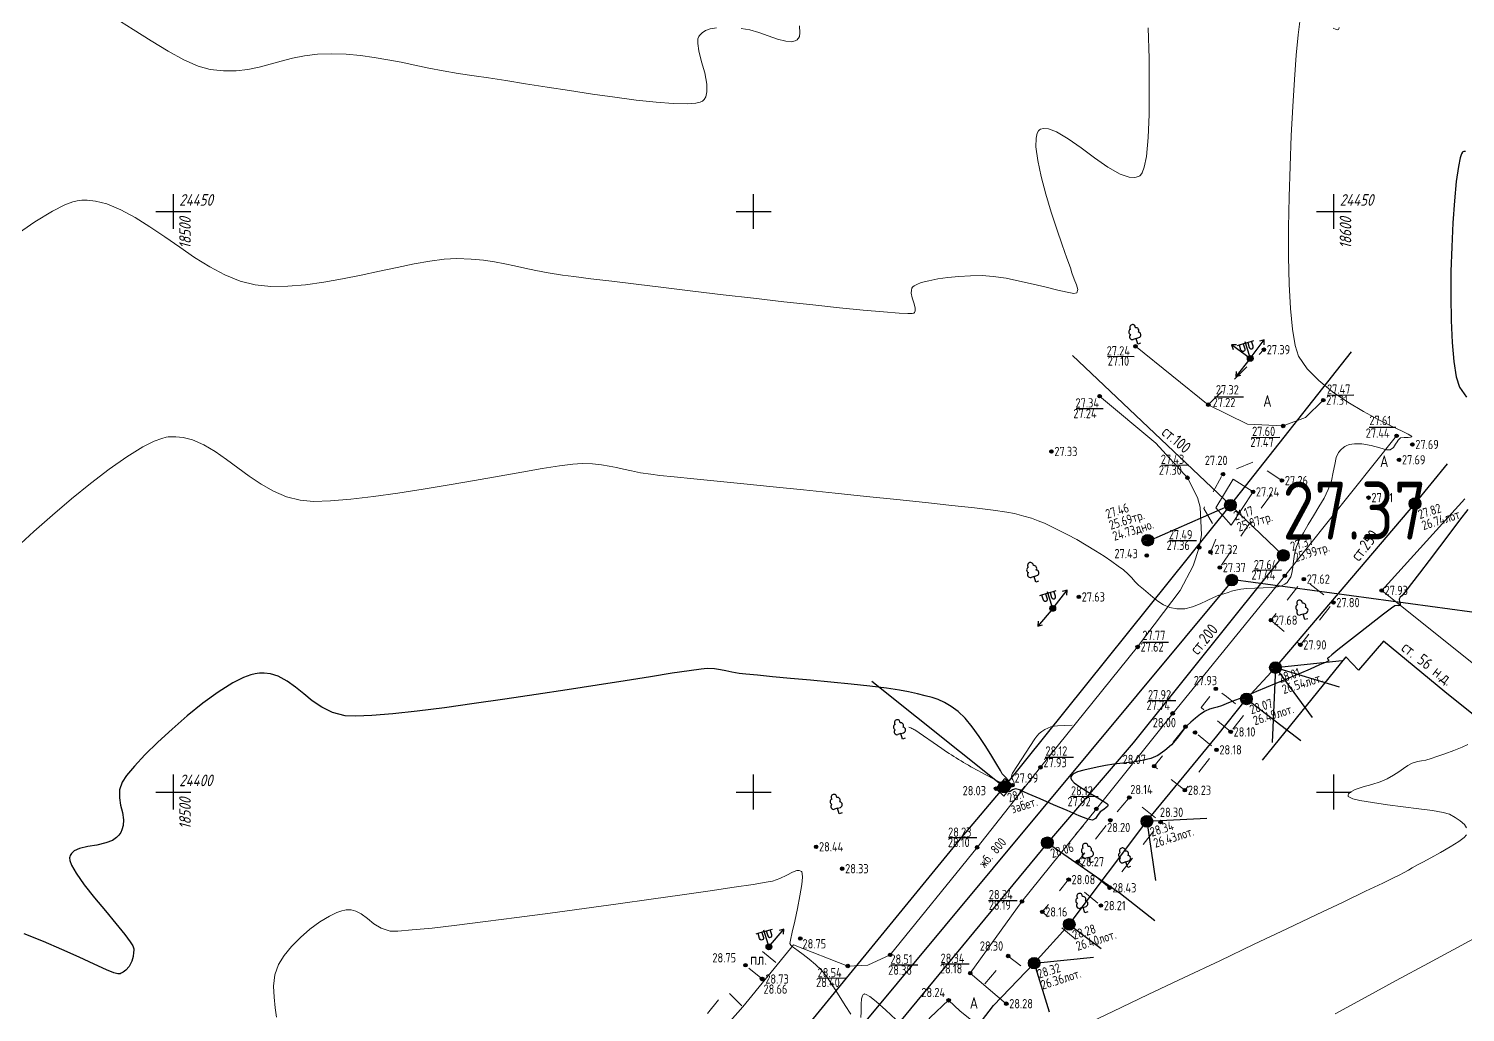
# Model space of a CAD drawing. Header units: metres. Extents: x -149473 to 83396, y -14167 to 104709.
# Drawn here: x -4512.3 to -4450.4, y 42509.2 to 42551.6 of the extents above; entities that cross this region are included whole.
import ezdxf
from ezdxf.enums import TextEntityAlignment as Align

# ---------------------------------------------------------------- set-up
doc = ezdxf.new("R2010")
doc.units = ezdxf.units.M
doc.linetypes.add('g5_01_5x1_5', pattern=[1.5, 0.75, -0.75])
for name, color, linetype, transparency in [('02_Сетка', 7, 'Continuous', 0.6), ('03_Здания и строения', 7, 'Continuous', 0.6), ('06_Инженерно-технические сооружения', 7, 'Continuous', 0.6), ('07_Объекты электропередачи', 7, 'Continuous', 0.6), ('10_Границы покрытий и угодий', 7, 'Continuous', 0.6), ('13_Растительность', 7, 'Continuous', 0.6), ('19_Горизонтали', 7, 'Continuous', 0.6), ('30_Канализация', 7, 'Continuous', 0.6), ('31_Водопровод', 7, 'Continuous', 0.6), ('33_Газопровод', 7, 'Continuous', 0.6), ('44_Крышки колодцев', 7, 'Continuous', 0.6), ('45_Номера колодцев', 7, 'Continuous', 0.6), ('61_Отметки высоты поверхности', 7, 'Continuous', 0.6)]:
    doc.layers.add(name, color=color, linetype=linetype, transparency=transparency)
doc.layers.add('Viewport2ForCustomObjects_0', color=7, linetype='Continuous')
doc.layers.add('Сетка', color=7, linetype='Continuous')
doc.layers.add('Сети_Горизонтали.Вспомогательные', color=1, linetype='Continuous', lineweight=9)
doc.layers.add('Сети_Горизонтали.Основные', color=1, linetype='Continuous', lineweight=30)
doc.styles.add('LIKE11', font='GOST_0.TTF')
doc.styles.add('LIKE17', font='GOST_0.TTF')
doc.styles.add('LIKE32', font='GOST_0.TTF')
doc.styles.add('Line_GUGK', font='GOST_0.TTF')
doc.styles.get("Standard").update_dxf_attribs({"font": 'GOST_0.TTF'})
doc.linetypes.add('g5_122_g', pattern='A,1,-1,1.5,-0.4,["Г",Line_GUGK,S=1,R=0,X=0,Y=-0.5],-1.5,1.5,-1,4,-1,4,-1,3', length=20.9)
doc.linetypes.add('g5_122_k', pattern='A,1,-1,1.5,-0.4,["К",Line_GUGK,S=1,R=0,X=0,Y=-0.5],-1.5,1.5,-1,4,-1,4,-1,3', length=20.9)
doc.linetypes.add('g5_122_kl', pattern='A,1,-1,1.5,-0.4,["Кл",Line_GUGK,S=1,R=0,X=0,Y=-0.5],-2.4,1.5,-1,4,-1,4,-1,3', length=21.8)
doc.linetypes.add('g5_122_v', pattern='A,1,-1,1.5,-0.4,["В",Line_GUGK,S=1,R=0,X=0,Y=-0.5],-1.5,1.5,-1,4,-1,4,-1,3', length=20.9)

# ---------------------------------------------------------------- blocks, each defined once
blk = doc.blocks.new('g5_115_1')
at = {"color": 0}
for points in [[(0, 0), (2, 0)], [(1.65, -0.25), (2, 0), (1.65, 0.25)]]:
    blk.add_lwpolyline(points, dxfattribs=at)
blk = doc.blocks.new('g5_388_1')
at = {"color": 0}
blk.add_lwpolyline([(0, 0.5), (0.26, 0.5, 0.798042), (0.36, 0.97, 0.636328), (0.23, 1.41, 0.533064), (0, 1.75, 0.533064), (-0.23, 1.41, 0.636328), (-0.36, 0.97, 0.798042), (-0.26, 0.5)], format="xyb", dxfattribs=at)
for points in [[(0, 0.5), (-0.26, 0.5)], [(0.25, 0), (0, 0), (0, 0.5)]]:
    blk.add_lwpolyline(points, dxfattribs=at)
blk = doc.blocks.new('g5_117kb')
h = blk.add_hatch(color=255)
h.paths.add_polyline_path([(0.04, 0.04), (0.46, 0.04, 0.367426), (0.04, 0.46)])
h.paths.add_polyline_path([(-0.04, 0.46, 0.367426), (-0.46, 0.04), (-0.04, 0.04)])
h.paths.add_polyline_path([(-0.04, -0.04), (-0.46, -0.04, 0.367426), (-0.04, -0.46)])
h.paths.add_polyline_path([(0.04, -0.46, 0.367426), (0.46, -0.04), (0.04, -0.04)])
at = {"color": 0}
for points in [[(-0.5, 0), (0.5, 0)], [(0, 0.5), (0, -0.5)]]:
    blk.add_lwpolyline(points, dxfattribs=at)
blk.add_circle((0, 0), 0.5, dxfattribs=at)
blk = doc.blocks.new('g5_117v')
h = blk.add_hatch(color=255)
h.paths.add_polyline_path([(-0.46, 0.04), (0.46, 0.04, 0.921954)])
h.paths.add_polyline_path([(0.46, -0.04), (-0.46, -0.04, 0.921954)])
at = {"color": 0}
blk.add_line((-0.5, 0), (0.5, 0), dxfattribs=at)
blk.add_circle((0, 0), 0.5, dxfattribs=at)
blk = doc.blocks.new('g5_110_1e')
h = blk.add_hatch(color=255)
edge = h.paths.add_edge_path()
edge.add_arc((0, 0), 0.212, 0, 360)
at = {"color": 0}
for p, q in [((0, 1.38), (-0.75, 1.38)), ((0, 0.25), (0, 1.5)), ((0, 1.38), (0.75, 1.38))]:
    blk.add_line(p, q, dxfattribs=at)
for points in [[(-0.2, 1.38), (-0.2, 0.93, -1.040016), (-0.55, 0.93), (-0.55, 1.38)], [(0.2, 1.38), (0.2, 0.93, 1.040016), (0.55, 0.93), (0.55, 1.38)]]:
    blk.add_lwpolyline(points, format="xyb", dxfattribs=at)
blk.add_circle((0, 0), 0.25, dxfattribs=at)
blk = doc.blocks.new('g5_012')
at = {"color": 92}
for points in [[(0, -1.5), (0, 1.5)], [(-1.5, 0), (1.5, 0)]]:
    blk.add_lwpolyline(points, dxfattribs=at)
blk = doc.blocks.new('g5_330')
blk.add_hatch(color=0).paths.add_polyline_path([(0.15, 0, 1), (-0.15, 0, 1)])
at = {"color": 0}
blk.add_circle((0, 0), 0.15, dxfattribs=at)
blk = doc.blocks.new('g5_117kl')
h = blk.add_hatch(color=255)
h.paths.add_polyline_path([(0.42, 0.2, 0.633652), (-0.42, 0.2)])
h.paths.add_polyline_path([(-0.45, 0.12, 0.067116), (-0.46, 0, 0.067116), (-0.45, -0.12), (0.45, -0.12, 0.067116), (0.46, 0, 0.067116), (0.45, 0.12)])
h.paths.add_polyline_path([(-0.42, -0.2, 0.633652), (0.42, -0.2)])
at = {"color": 0}
for p, q in [((-0.47, 0.16), (0.47, 0.16)), ((-0.47, -0.16), (0.47, -0.16))]:
    blk.add_line(p, q, dxfattribs=at)
blk.add_circle((0, 0), 0.5, dxfattribs=at)
blk = doc.blocks.new('CustomObjectsInViewport2_0')
at = {"layer": 'Сети_Горизонтали.Вспомогательные', "color": 42, "flags": 128}
for points, elevation in [([(3145.98, 1472.25), (3146.01, 1471.67), (3145.97, 1471.35), (3145.9, 1471.19), (3145.85, 1471.13), (3145.78, 1471.07), (3145.61, 1470.96), (3145.3, 1470.89), (3144.8, 1470.93), (3144.08, 1471.12), (3143.29, 1471.4), (3142.48, 1471.7), (3141.69, 1471.93), (3140.96, 1472.03)], 26.5), ([(3138.84, 1472.09), (3138.28, 1472), (3137.87, 1471.85), (3137.6, 1471.67), (3137.44, 1471.51), (3137.36, 1471.42), (3137.31, 1471.34), (3137.23, 1471.13), (3137.21, 1470.74), (3137.3, 1470.1), (3137.54, 1469.17), (3137.81, 1468.2), (3137.99, 1467.25), (3138.01, 1466.58), (3137.91, 1466.16), (3137.77, 1465.92), (3137.68, 1465.82), (3137.61, 1465.77), (3137.43, 1465.69), (3137.04, 1465.6), (3136.31, 1465.55), (3135.1, 1465.58), (3133.62, 1465.69), (3131.92, 1465.87), (3130.08, 1466.11), (3128.14, 1466.38), (3126.17, 1466.68), (3124.23, 1466.98), (3122.37, 1467.27), (3120.67, 1467.54), (3119.17, 1467.77), (3117.94, 1467.95), (3116.58, 1468.15), (3115.29, 1468.38), (3114.05, 1468.62), (3112.84, 1468.87), (3111.67, 1469.12), (3110.5, 1469.34), (3109.33, 1469.54), (3108.14, 1469.7), (3106.93, 1469.81), (3105.67, 1469.86), (3104.44, 1469.82), (3103.32, 1469.68), (3102.29, 1469.47), (3101.31, 1469.22), (3100.36, 1468.95), (3099.41, 1468.71), (3098.45, 1468.51), (3097.44, 1468.39), (3096.36, 1468.38), (3095.19, 1468.5), (3094.15, 1468.79), (3092.93, 1469.33), (3091.58, 1470.07), (3090.11, 1470.96), (3088.55, 1471.95), (3086.93, 1472.99)], 26.5), ([(3176.03, 1472.08), (3176.1, 1469.44), (3176.12, 1466.93), (3176.1, 1464.63), (3176.02, 1462.63), (3175.87, 1461.02), (3175.69, 1460.08), (3175.52, 1459.6), (3175.38, 1459.4), (3175.31, 1459.34), (3175.18, 1459.27), (3174.88, 1459.19), (3174.38, 1459.22), (3173.62, 1459.49), (3172.54, 1460.09), (3171.4, 1460.88), (3170.24, 1461.74), (3169.13, 1462.53), (3168.12, 1463.13), (3167.43, 1463.4), (3167, 1463.43), (3166.76, 1463.36), (3166.66, 1463.29), (3166.58, 1463.22), (3166.47, 1463.02), (3166.37, 1462.6), (3166.36, 1461.85), (3166.51, 1460.66), (3166.81, 1459.27), (3167.22, 1457.76), (3167.68, 1456.22), (3168.17, 1454.74), (3168.63, 1453.39), (3169.03, 1452.26), (3169.32, 1451.43), (3169.46, 1451), (3169.65, 1450.44), (3169.85, 1449.95), (3169.97, 1449.55), (3169.89, 1449.25), (3169.61, 1449.22), (3169.04, 1449.31), (3168.23, 1449.49), (3167.23, 1449.74), (3166.12, 1450.01), (3164.95, 1450.28), (3163.78, 1450.52), (3162.68, 1450.68), (3161.71, 1450.75), (3160.71, 1450.73), (3159.72, 1450.68), (3158.77, 1450.59), (3157.89, 1450.46), (3157.12, 1450.31), (3156.48, 1450.14), (3156.08, 1449.98), (3155.86, 1449.86), (3155.76, 1449.78), (3155.72, 1449.74), (3155.67, 1449.66), (3155.62, 1449.5), (3155.61, 1449.23), (3155.7, 1448.84), (3155.87, 1448.33), (3155.96, 1447.95), (3155.95, 1447.71), (3155.89, 1447.58), (3155.84, 1447.52), (3155.81, 1447.51), (3155.69, 1447.49), (3155.33, 1447.48), (3154.57, 1447.52), (3153.22, 1447.62), (3151.48, 1447.78), (3149.42, 1447.98), (3147.12, 1448.23), (3144.63, 1448.5), (3142.03, 1448.79), (3139.39, 1449.1), (3136.78, 1449.41), (3134.27, 1449.71), (3131.92, 1450), (3129.8, 1450.26), (3127.99, 1450.48), (3126.55, 1450.66), (3125.56, 1450.79), (3124.32, 1450.98), (3123.25, 1451.18), (3122.3, 1451.38), (3121.43, 1451.58), (3120.58, 1451.77), (3119.7, 1451.94), (3118.76, 1452.07), (3117.69, 1452.17), (3116.45, 1452.21), (3115.37, 1452.16), (3114.13, 1452), (3112.78, 1451.76), (3111.32, 1451.46), (3109.78, 1451.13), (3108.2, 1450.79), (3106.59, 1450.46), (3104.99, 1450.17), (3103.41, 1449.96), (3101.88, 1449.83), (3100.42, 1449.81), (3099.07, 1449.94), (3097.77, 1450.27), (3096.47, 1450.81), (3095.17, 1451.5), (3093.86, 1452.32), (3092.57, 1453.19), (3091.28, 1454.09), (3090, 1454.96), (3088.74, 1455.75), (3087.5, 1456.42), (3086.28, 1456.92), (3085.32, 1457.16), (3084.61, 1457.24), (3084.15, 1457.24), (3083.92, 1457.22), (3083.74, 1457.19), (3083.35, 1457.09), (3082.67, 1456.83), (3081.62, 1456.3), (3080.1, 1455.37), (3078.4, 1454.19)], 27), ([(3192.48, 1472.12), (3192.46, 1472), (3192.43, 1471.96), (3192.37, 1471.93), (3192.23, 1471.94), (3191.98, 1472.07)], 27.5), ([(3189.12, 1472.86), (3188.95, 1471.49), (3188.79, 1469.73), (3188.63, 1467.65), (3188.48, 1465.32), (3188.35, 1462.81), (3188.25, 1460.18), (3188.17, 1457.52), (3188.13, 1454.89), (3188.13, 1452.36), (3188.18, 1450.01), (3188.29, 1447.91), (3188.45, 1446.13), (3188.69, 1444.73), (3188.99, 1443.8), (3189.72, 1442.72), (3190.72, 1441.7), (3191.92, 1440.74), (3193.23, 1439.85), (3194.57, 1439.05), (3195.86, 1438.36), (3197, 1437.78), (3197.92, 1437.34), (3198.43, 1437.09), (3198.66, 1436.96), (3198.73, 1436.92), (3198.74, 1436.9), (3198.72, 1436.87), (3198.63, 1436.83), (3198.42, 1436.8), (3198.08, 1436.8), (3197.77, 1436.76), (3197.66, 1436.67), (3197.58, 1436.57), (3197.49, 1436.44), (3197.35, 1436.22), (3197.17, 1435.94), (3196.89, 1435.73), (3196.56, 1435.75), (3195.98, 1435.91), (3195.25, 1436.1), (3194.44, 1436.25), (3193.8, 1436.26), (3193.36, 1436.19), (3193.1, 1436.09), (3192.98, 1436.02), (3192.86, 1435.94), (3192.67, 1435.78), (3192.44, 1435.5), (3192.24, 1435.08), (3192.1, 1434.48), (3191.98, 1433.81), (3191.83, 1433.08), (3191.54, 1432.31), (3191.18, 1431.59), (3190.74, 1430.83), (3190.28, 1430.06), (3189.82, 1429.3), (3189.4, 1428.59), (3189.05, 1427.95), (3188.82, 1427.42), (3188.63, 1426.76), (3188.54, 1426.14), (3188.48, 1425.59), (3188.42, 1425.13), (3188.32, 1424.8), (3188.16, 1424.53), (3188, 1424.32), (3187.8, 1424.16), (3187.53, 1424.02), (3187.18, 1423.94), (3186.62, 1423.89), (3185.93, 1423.86), (3185.21, 1423.83), (3184.54, 1423.8), (3184.01, 1423.74), (3183.57, 1423.65), (3183.22, 1423.56), (3182.91, 1423.46), (3182.56, 1423.35), (3182.13, 1423.21), (3181.66, 1423.02), (3181.12, 1422.76), (3180.51, 1422.47), (3179.86, 1422.21), (3179.18, 1422.05), (3178.51, 1422.03), (3177.88, 1422.16), (3177.34, 1422.39), (3176.87, 1422.69), (3176.44, 1423.04), (3176.03, 1423.39), (3175.62, 1423.73), (3175.19, 1424.09), (3174.88, 1424.41), (3174.61, 1424.72), (3174.31, 1425.04), (3173.89, 1425.41), (3173.45, 1425.73), (3172.89, 1426.13), (3172.23, 1426.57), (3171.49, 1427.05), (3170.69, 1427.53), (3169.87, 1428.01), (3169.04, 1428.45), (3168.29, 1428.83), (3167.66, 1429.14), (3167.1, 1429.41), (3166.56, 1429.63), (3165.98, 1429.84), (3165.31, 1430.04), (3164.51, 1430.25), (3163.84, 1430.37), (3162.67, 1430.53), (3161.07, 1430.73), (3159.11, 1430.95), (3156.85, 1431.2), (3154.38, 1431.46), (3151.75, 1431.73), (3149.05, 1432.01), (3146.34, 1432.28), (3143.7, 1432.55), (3141.19, 1432.8), (3138.89, 1433.03), (3136.87, 1433.24), (3135.19, 1433.41), (3133.94, 1433.54), (3133.17, 1433.63), (3132.27, 1433.77), (3131.5, 1433.92), (3130.83, 1434.07), (3130.2, 1434.21), (3129.58, 1434.34), (3128.91, 1434.45), (3128.14, 1434.52), (3127.24, 1434.56), (3126.46, 1434.51), (3125.3, 1434.36), (3123.81, 1434.12), (3122.06, 1433.82), (3120.09, 1433.47), (3117.99, 1433.1), (3115.79, 1432.72), (3113.56, 1432.35), (3111.37, 1432), (3109.27, 1431.71), (3107.32, 1431.48), (3105.57, 1431.34), (3104.1, 1431.3), (3102.96, 1431.39), (3101.77, 1431.69), (3100.65, 1432.17), (3099.59, 1432.77), (3098.56, 1433.46), (3097.57, 1434.19), (3096.6, 1434.92), (3095.63, 1435.59), (3094.66, 1436.17), (3093.67, 1436.6), (3092.86, 1436.81), (3092.23, 1436.87), (3091.8, 1436.87), (3091.59, 1436.85), (3091.41, 1436.82), (3091.03, 1436.72), (3090.38, 1436.48), (3089.4, 1435.99), (3088.01, 1435.14), (3086.49, 1434.08), (3084.89, 1432.85), (3083.24, 1431.52), (3081.6, 1430.12), (3080, 1428.71), (3078.51, 1427.33)], 27.5), ([(3100.9, 1386.88), (3100.8, 1387.68), (3100.7, 1388.58), (3100.67, 1389.55), (3100.78, 1390.51), (3101.09, 1391.42), (3101.57, 1392.19), (3102.21, 1392.97), (3102.97, 1393.74), (3103.8, 1394.45), (3104.65, 1395.07), (3105.49, 1395.58), (3106.12, 1395.88), (3106.54, 1396.03), (3106.8, 1396.09), (3106.92, 1396.11), (3107.08, 1396.12), (3107.36, 1396.11), (3107.75, 1396.01), (3108.21, 1395.78), (3108.75, 1395.37), (3109.3, 1394.92), (3109.94, 1394.53), (3110.72, 1394.28), (3111.37, 1394.28), (3112.6, 1394.38), (3114.32, 1394.55), (3116.46, 1394.8), (3118.92, 1395.1), (3121.62, 1395.45), (3124.49, 1395.83), (3127.43, 1396.23), (3130.36, 1396.63), (3133.2, 1397.03), (3135.87, 1397.41), (3138.28, 1397.76), (3140.35, 1398.06), (3141.99, 1398.31), (3143.12, 1398.49), (3143.65, 1398.58), (3144.3, 1398.81), (3144.89, 1399.1), (3145.39, 1399.37), (3145.74, 1399.5), (3145.96, 1399.51), (3146.09, 1399.46), (3146.14, 1399.42), (3146.18, 1399.38), (3146.22, 1399.25), (3146.23, 1398.93), (3146.18, 1398.31), (3146.02, 1397.32), (3145.81, 1396.22), (3145.57, 1395.14), (3145.35, 1394.19), (3145.2, 1393.5), (3145.15, 1393.21), (3145.24, 1393.06), (3145.38, 1392.94), (3145.54, 1392.82), (3145.86, 1392.59), (3146.31, 1392.27), (3146.82, 1391.88), (3147.36, 1391.42), (3147.87, 1390.93), (3148.33, 1390.35), (3148.85, 1389.58), (3149.39, 1388.72), (3149.93, 1387.87), (3150.41, 1387.14)], 28.5), ([(3151.27, 1386.85), (3151.3, 1387.32), (3151.29, 1387.98), (3151.32, 1388.46), (3151.4, 1388.72), (3151.48, 1388.83), (3151.54, 1388.86), (3151.59, 1388.87), (3151.74, 1388.83), (3152.05, 1388.64), (3152.6, 1388.21), (3153.42, 1387.48), (3154.27, 1386.67)], 28.5), ([(3170.02, 1385.96), (3172.97, 1387.36), (3176.03, 1388.81), (3179.13, 1390.28), (3182.2, 1391.73), (3185.17, 1393.15), (3187.98, 1394.48), (3190.56, 1395.71), (3192.84, 1396.79), (3194.76, 1397.71), (3196.24, 1398.42), (3197.23, 1398.89), (3197.65, 1399.09), (3198.1, 1399.33), (3198.45, 1399.52), (3198.79, 1399.72), (3199.23, 1399.98), (3199.69, 1400.23), (3200.38, 1400.6), (3201.21, 1401.05), (3202.05, 1401.54), (3202.8, 1402.01), (3203.25, 1402.35), (3203.47, 1402.58)], 28.5), ([(3203.47, 1403.19), (3203.28, 1403.46), (3202.92, 1403.78), (3202.47, 1404.08), (3201.98, 1404.35), (3201.46, 1404.5), (3200.54, 1404.66), (3199.36, 1404.82), (3198.01, 1404.99), (3196.64, 1405.17), (3195.36, 1405.35), (3194.28, 1405.54), (3193.66, 1405.69), (3193.37, 1405.81), (3193.27, 1405.89), (3193.25, 1405.93), (3193.25, 1405.99), (3193.3, 1406.11), (3193.48, 1406.27), (3193.87, 1406.47), (3194.54, 1406.7), (3195.29, 1406.92), (3196.02, 1407.15), (3196.63, 1407.4), (3197.17, 1407.71), (3197.62, 1408.01), (3198.02, 1408.29), (3198.4, 1408.54), (3198.79, 1408.74), (3199.23, 1408.89), (3199.59, 1408.96), (3199.96, 1409.02), (3200.41, 1409.14), (3200.9, 1409.31), (3201.6, 1409.54), (3202.37, 1409.83), (3203.09, 1410.12), (3203.56, 1410.35)], 28.5), ([(3205.82, 1394.57), (3203, 1393.05), (3200.18, 1391.53), (3197.41, 1390.02), (3194.72, 1388.56), (3192.15, 1387.16)], 29)]:
    blk.add_lwpolyline(points, dxfattribs=dict(at, elevation=elevation))
at = {"layer": 'Сети_Горизонтали.Основные', "color": 40, "elevation": 28, "flags": 128}
for points in [[(3203.38, 1461.44), (3203.22, 1461.44), (3203.14, 1461.41), (3203.1, 1461.38), (3203.02, 1461.25), (3202.91, 1460.89), (3202.76, 1460.15), (3202.58, 1458.84), (3202.43, 1457.2), (3202.29, 1455.3), (3202.19, 1453.24), (3202.12, 1451.09), (3202.1, 1448.94), (3202.13, 1446.88), (3202.21, 1444.98), (3202.36, 1443.34), (3202.57, 1442.03), (3202.86, 1441.15), (3203.46, 1440.27)], [(3203.56, 1430.61), (3202.85, 1429.67), (3202.01, 1428.57), (3201.12, 1427.39), (3200.23, 1426.21), (3199.41, 1425.13), (3198.72, 1424.24), (3198.25, 1423.61), (3198.04, 1423.34), (3197.88, 1423.17), (3197.75, 1423.04), (3197.66, 1422.87), (3197.68, 1422.66), (3197.75, 1422.47), (3197.75, 1422.33), (3197.63, 1422.3), (3197.47, 1422.32), (3197.29, 1422.31), (3196.99, 1422.1), (3196.31, 1421.58), (3195.38, 1420.86), (3194.33, 1420.04), (3193.29, 1419.22), (3192.38, 1418.5), (3191.84, 1418.07), (3191.59, 1417.86), (3191.5, 1417.79), (3191.49, 1417.78), (3191.49, 1417.76), (3191.51, 1417.72), (3191.56, 1417.65), (3191.58, 1417.56), (3191.37, 1417.46), (3190.8, 1417.21), (3189.99, 1416.86), (3189.03, 1416.45), (3188.01, 1416.02), (3187.03, 1415.61), (3186.2, 1415.26), (3185.37, 1414.92), (3184.59, 1414.59), (3183.87, 1414.3), (3183.25, 1414.05), (3182.74, 1413.85), (3182.36, 1413.7), (3181.96, 1413.58), (3181.63, 1413.5), (3181.32, 1413.41), (3180.95, 1413.24), (3180.55, 1412.98), (3180.11, 1412.63), (3179.69, 1412.27), (3179.38, 1411.99), (3179.26, 1411.88), (3179.21, 1411.84), (3179.12, 1411.7), (3178.88, 1411.36), (3178.5, 1410.88), (3178.03, 1410.34), (3177.47, 1409.83), (3176.87, 1409.41), (3176.25, 1409.16), (3175.5, 1408.98), (3174.69, 1408.85), (3173.85, 1408.74), (3173.06, 1408.65), (3172.35, 1408.56), (3171.78, 1408.44), (3171.12, 1408.28), (3170.48, 1408.14), (3169.93, 1407.99), (3169.6, 1407.83), (3169.44, 1407.69), (3169.37, 1407.57), (3169.36, 1407.51), (3169.36, 1407.45), (3169.43, 1407.31), (3169.66, 1407.07), (3170.15, 1406.71), (3170.92, 1406.22), (3171.7, 1405.76), (3172.21, 1405.45), (3172.46, 1405.27), (3172.54, 1405.19), (3172.56, 1405.16), (3172.55, 1405.11), (3172.52, 1405.03), (3172.41, 1404.92), (3172.2, 1404.77), (3171.89, 1404.55), (3171.67, 1404.25), (3171.49, 1403.98), (3171.22, 1403.83), (3170.84, 1403.92), (3170.07, 1404.22), (3169.04, 1404.66), (3167.88, 1405.17), (3166.72, 1405.68), (3165.7, 1406.12), (3164.95, 1406.44), (3164.6, 1406.55), (3164.35, 1406.46), (3164.14, 1406.3), (3163.99, 1406.25), (3163.92, 1406.38), (3163.9, 1406.58), (3163.92, 1406.77), (3164.01, 1406.95), (3164.06, 1407.11), (3163.96, 1407.29), (3163.73, 1407.53), (3163.46, 1407.84), (3163.29, 1408.11), (3162.98, 1408.64), (3162.55, 1409.36), (3162.04, 1410.18), (3161.47, 1411.05), (3160.87, 1411.89), (3160.26, 1412.63), (3159.66, 1413.19), (3159.04, 1413.64), (3158.48, 1413.98), (3157.94, 1414.22), (3157.4, 1414.41), (3156.81, 1414.56), (3156.14, 1414.72), (3155.37, 1414.9), (3154.61, 1415.05), (3153.47, 1415.21), (3152.05, 1415.38), (3150.42, 1415.55), (3148.68, 1415.73), (3146.92, 1415.9), (3145.21, 1416.05), (3143.66, 1416.2), (3142.35, 1416.32), (3141.36, 1416.41), (3140.79, 1416.48), (3140.15, 1416.58), (3139.64, 1416.69), (3139.18, 1416.79), (3138.67, 1416.87), (3138.03, 1416.91), (3137.51, 1416.86), (3136.48, 1416.71), (3135, 1416.49), (3133.13, 1416.2), (3130.96, 1415.85), (3128.55, 1415.48), (3125.97, 1415.07), (3123.3, 1414.66), (3120.6, 1414.26), (3117.94, 1413.88), (3115.39, 1413.53), (3113.03, 1413.24), (3110.93, 1413), (3109.14, 1412.85), (3107.76, 1412.79), (3106.84, 1412.84), (3105.75, 1413.12), (3104.82, 1413.57), (3104, 1414.11), (3103.26, 1414.71), (3102.55, 1415.29), (3101.83, 1415.82), (3101.07, 1416.23), (3100.4, 1416.44), (3099.86, 1416.5), (3099.46, 1416.5), (3099.26, 1416.48), (3099.08, 1416.45), (3098.7, 1416.36), (3098.08, 1416.12), (3097.16, 1415.66), (3095.9, 1414.87), (3094.57, 1413.91), (3093.23, 1412.83), (3091.91, 1411.69), (3090.68, 1410.55), (3089.58, 1409.47), (3088.67, 1408.49), (3087.99, 1407.69), (3087.61, 1407.12), (3087.39, 1406.44), (3087.38, 1405.77), (3087.48, 1405.12), (3087.63, 1404.49), (3087.72, 1403.87), (3087.7, 1403.38), (3087.6, 1403.01), (3087.49, 1402.77), (3087.41, 1402.65), (3087.32, 1402.54), (3087.12, 1402.34), (3086.77, 1402.1), (3086.2, 1401.88), (3085.43, 1401.7), (3084.65, 1401.57), (3083.94, 1401.4), (3083.49, 1401.2), (3083.24, 1400.98), (3083.13, 1400.8), (3083.1, 1400.69), (3083.08, 1400.6), (3083.1, 1400.37), (3083.25, 1399.96), (3083.64, 1399.27), (3084.35, 1398.26), (3085.23, 1397.15), (3086.17, 1396.02), (3087.07, 1394.94), (3087.85, 1393.99), (3088.31, 1393.37), (3088.52, 1393.01), (3088.59, 1392.83), (3088.61, 1392.76), (3088.61, 1392.65), (3088.6, 1392.43), (3088.56, 1392.11), (3088.44, 1391.7), (3088.21, 1391.24), (3087.94, 1390.93), (3087.71, 1390.75), (3087.54, 1390.65), (3087.45, 1390.61), (3087.4, 1390.59), (3087.25, 1390.61), (3086.91, 1390.7), (3086.27, 1390.95), (3085.21, 1391.43), (3083.91, 1392.03), (3082.43, 1392.71), (3080.83, 1393.4), (3079.18, 1394.04)]]:
    blk.add_lwpolyline(points, dxfattribs=at)

msp = doc.modelspace()

# ---------------------------------------------------------------- linework, layer by layer
at = {"layer": '03_Здания и строения', "color": 7, "linetype": 'Continuous', "lineweight": 20, "flags": 128}
msp.add_lwpolyline([(-4450.415, 42531.348), (-4453.995, 42527.405), (-4448.158, 42522.739), (-4441.92, 42530.405)], dxfattribs=at)
at = {"layer": '06_Инженерно-технические сооружения', "color": 7, "linetype": 'Continuous', "lineweight": 20, "flags": 128}
for points in [[(-4460.476, 42530.212), (-4459.54, 42531.653), (-4460.397, 42532.2), (-4461.141, 42530.961), (-4460.476, 42530.212)], [(-4470.617, 42518.871), (-4470.231, 42519.305), (-4469.9, 42519.022), (-4470.272, 42518.542), (-4470.617, 42518.871)]]:
    msp.add_lwpolyline(points, dxfattribs=at)
at = {"layer": '10_Границы покрытий и угодий', "color": 7, "linetype": 'Continuous', "lineweight": 20, "flags": 128}
for points in [[(-4464.604, 42537.92), (-4461.466, 42535.407), (-4459.776, 42534.571), (-4458.241, 42534.489), (-4457.274, 42534.848), (-4456.511, 42535.601)], [(-4466.149, 42535.774), (-4463.731, 42533.747), (-4462.366, 42532.261), (-4461.93, 42531.416), (-4461.813, 42530.994), (-4461.763, 42529.8), (-4461.859, 42529.258), (-4462.112, 42528.459), (-4462.68, 42527.407), (-4464.512, 42524.971), (-4468.695, 42519.788), (-4471.429, 42516.34), (-4475.177, 42511.709), (-4476.139, 42511.268), (-4476.998, 42511.228), (-4479.337, 42512.139), (-4481.516, 42509.471), (-4482.067, 42508.85), (-4481.903, 42508.054), (-4482.096, 42506.375), (-4482.693, 42505.286), (-4489.724, 42496.713)], [(-4470.169, 42509.607), (-4471.723, 42510.921), (-4469.495, 42514.008), (-4466.29, 42518.002), (-4463.001, 42522.11), (-4458.171, 42528.038), (-4453.352, 42534.065)], [(-4481.494, 42493.995), (-4482.15, 42494.799), (-4482.511, 42495.767), (-4482.41, 42496.82), (-4481.925, 42498.006), (-4481.216, 42499.146), (-4478.117, 42503.066), (-4475.95, 42505.851), (-4474.071, 42508.235), (-4473.453, 42509.012), (-4472.655, 42509.753), (-4472.156, 42509.283), (-4471.32, 42508.626)]]:
    msp.add_lwpolyline(points, dxfattribs=at)
at = {"layer": '10_Границы покрытий и угодий', "color": 7, "linetype": 'g5_01_5x1_5', "lineweight": 20, "flags": 128}
for points in [[(-4461.408, 42535.455), (-4459.071, 42537.776)], [(-4461.666, 42530.933), (-4461.043, 42529.86), (-4461.37, 42529.061), (-4460.967, 42528.393), (-4459.797, 42530.149), (-4458.293, 42532.139), (-4459.505, 42532.949), (-4460.833, 42532.413), (-4461.666, 42530.933)], [(-4458.768, 42526.125), (-4457.5, 42525.06), (-4456.077, 42526.883), (-4457.35, 42527.894), (-4458.768, 42526.125)], [(-4460.502, 42521.313), (-4461.379, 42522.052), (-4461.777, 42522.363), (-4461.142, 42523.169), (-4460.678, 42522.833), (-4459.844, 42522.15), (-4460.502, 42521.313)], [(-4462.475, 42518.802), (-4463.471, 42519.592), (-4463.801, 42519.835), (-4462.448, 42521.536), (-4462.038, 42521.288), (-4461.114, 42520.542), (-4462.475, 42518.802)], [(-4465.718, 42514.6), (-4467.084, 42515.725), (-4465.689, 42517.506), (-4464.872, 42518.491), (-4464.415, 42518.153), (-4463.522, 42517.43), (-4465.718, 42514.6)], [(-4467.196, 42512.404), (-4468.619, 42513.561), (-4467.484, 42514.953), (-4466.093, 42513.833)], [(-4480.093, 42511.38), (-4480.93, 42512.071)], [(-4471.089, 42510.461), (-4470.089, 42511.661), (-4469.234, 42510.985)], [(-4480.677, 42510.671), (-4481.407, 42511.263)], [(-4481.566, 42509.512), (-4482.245, 42510.195), (-4483.209, 42508.966), (-4483.087, 42508.697), (-4482.977, 42507.78), (-4483.014, 42507.012), (-4483.564, 42505.555), (-4483.487, 42505.367)]]:
    msp.add_lwpolyline(points, dxfattribs=at)
at = {"layer": '19_Горизонтали', "color": 32, "linetype": 'Continuous', "lineweight": 20, "elevation": 14, "flags": 128}
msp.add_lwpolyline([(-4467.325, 42521.598), (-4467.958, 42521.572, 0.242268), (-4468.936, 42521.015), (-4469.898, 42519.541, 0.312765), (-4469.889, 42519.248), (-4469.869, 42519.221, -0.375391), (-4469.887, 42519.004), (-4469.948, 42518.946, -0.832372), (-4469.966, 42518.958), (-4469.966, 42518.958, 0.351519), (-4469.988, 42519.049), (-4470.159, 42519.18, 0.334134), (-4470.313, 42519.182), (-4470.313, 42519.182, -0.286532), (-4470.477, 42519.169), (-4471.262, 42519.58, -0.030024), (-4472.943, 42520.593), (-4474.111, 42521.396, 0.036741), (-4474.198, 42521.446), (-4474.198, 42521.446, 0.036197), (-4474.29, 42521.484), (-4474.375, 42521.511)], format="xyb", dxfattribs=at)
for points in [[(-4469.368, 42518.972), (-4469.833, 42518.353)], [(-4466.853, 42517.275), (-4467.184, 42516.888)]]:
    msp.add_lwpolyline(points, dxfattribs=at)
at = {"layer": '30_Канализация', "color": 42, "linetype": 'g5_122_kl', "lineweight": 30, "flags": 128}
msp.add_lwpolyline([(-4765.468, 42700.816), (-4769.176, 42628.569), (-4721.982, 42601.158), (-4643.763, 42559.888), (-4577.094, 42506.392), (-4539.83, 42476.096), (-4529.438, 42467.71), (-4503.813, 42475.716), (-4460.379, 42527.88), (-4434.118, 42524.323), (-4423.121, 42522.263), (-4413.186, 42519.778)], dxfattribs=at)
at = {"layer": '30_Канализация', "color": 12, "linetype": 'g5_122_k', "lineweight": 30, "flags": 128}
for points in [[(-4458.576, 42524.082), (-4452.561, 42531.143), (-4451.161, 42532.856)], [(-4460.515, 42531.075), (-4464.043, 42529.535)], [(-4489.761, 42486.258), (-4481.01, 42496.663), (-4478.731, 42499.531), (-4477.611, 42500.887), (-4473.897, 42505.453), (-4472.891, 42506.702), (-4470.715, 42509.528), (-4468.969, 42511.352), (-4467.456, 42513.024), (-4464.111, 42517.462), (-4461.1, 42521.125), (-4459.823, 42522.734), (-4458.576, 42524.082), (-4458.709, 42520.86)], [(-4458.576, 42524.082), (-4455.699, 42524.386)], [(-4458.576, 42524.082), (-4456.993, 42521.929)], [(-4458.576, 42524.082), (-4455.821, 42523.261)], [(-4459.823, 42522.734), (-4457.481, 42520.944)], [(-4464.111, 42517.462), (-4461.523, 42517.592)], [(-4464.111, 42517.462), (-4463.745, 42514.91)], [(-4467.456, 42513.024), (-4466.088, 42511.984)], [(-4468.969, 42511.352), (-4466.417, 42511.614)], [(-4468.969, 42511.352), (-4468.32, 42509.26)]]:
    msp.add_lwpolyline(points, dxfattribs=at)
at = {"layer": '31_Водопровод', "color": 94, "linetype": 'g5_122_v', "lineweight": 30, "flags": 128}
for points in [[(-4470.257, 42518.938), (-4460.515, 42531.075), (-4467.316, 42537.521)], [(-4460.515, 42531.075), (-4455.292, 42537.676)], [(-4460.515, 42531.075), (-4458.234, 42528.915)], [(-4458.234, 42528.915), (-4464.71, 42520.838), (-4468.402, 42516.54), (-4465.254, 42514.351), (-4463.773, 42513.187)], [(-4541.909, 42469.756), (-4508.274, 42476.453), (-4505.251, 42477.224), (-4499.427, 42483.217), (-4495.945, 42487.863), (-4480.552, 42506.444), (-4472.076, 42516.787), (-4470.257, 42518.938), (-4475.966, 42523.487)], [(-4468.402, 42516.54), (-4475.25, 42508.24), (-4486.048, 42495.273), (-4489.562, 42490.804), (-4490.221, 42491.548), (-4498.416, 42482.27)]]:
    msp.add_lwpolyline(points, dxfattribs=at)
at = {"layer": '33_Газопровод', "color": 132, "linetype": 'g5_122_g', "lineweight": 30, "flags": 128}
msp.add_lwpolyline([(-4446.086, 42518.883), (-4451.279, 42523.035), (-4453.923, 42525.225), (-4454.991, 42523.97), (-4455.547, 42524.542), (-4459.146, 42520.101)], dxfattribs=at)
at = {"layer": '61_Отметки высоты поверхности', "flags": 128}
for points in [[(-4465.803, 42537.492), (-4464.662, 42537.482)], [(-4461.201, 42535.741), (-4459.957, 42535.741)], [(-4456.345, 42535.818), (-4455.199, 42535.825)], [(-4467.154, 42535.239), (-4465.992, 42535.243)], [(-4454.541, 42534.441), (-4453.39, 42534.441)], [(-4459.611, 42534), (-4458.385, 42534.005)], [(-4463.481, 42532.805), (-4462.304, 42532.812)], [(-4463.145, 42529.564), (-4461.975, 42529.56)], [(-4459.504, 42528.281), (-4458.313, 42528.291)], [(-4464.292, 42525.182), (-4463.175, 42525.177)], [(-4464.037, 42522.664), (-4462.862, 42522.667)], [(-4468.501, 42520.225), (-4467.272, 42520.225)], [(-4467.409, 42518.539), (-4466.209, 42518.532)], [(-4472.657, 42516.762), (-4471.445, 42516.759)], [(-4470.944, 42514.056), (-4469.698, 42514.054)], [(-4475.143, 42511.276), (-4473.978, 42511.283)], [(-4472.956, 42511.329), (-4471.765, 42511.329)], [(-4478.251, 42510.711), (-4477.086, 42510.719)]]:
    msp.add_lwpolyline(points, dxfattribs=at)

# ---------------------------------------------------------------- block references
at = {"layer": '02_Сетка', "color": 92, "linetype": 'Continuous', "lineweight": 15, "ltscale": 0.5, "xscale": 0.5, "yscale": 0.5, "zscale": 0.5}
for p in [(-4506.056, 42543.725), (-4481.056, 42543.725), (-4456.056, 42543.725), (-4506.056, 42518.725), (-4481.056, 42518.725), (-4456.056, 42518.725)]:
    msp.add_blockref('g5_012', p, dxfattribs=at)
at = {"layer": '07_Объекты электропередачи', "color": 7, "linetype": 'Continuous', "lineweight": 20}
for name, p, xscale, yscale, zscale, rotation in [('g5_115_1', (-4459.656, 42537.402, 13.661), 0.4999999999999999, 0.4999999999999999, 0.4999999999999999, 143.9248446055383), ('g5_110_1e', (-4459.656, 42537.402, 13.661), 0.5, 0.5, 0.5, 17.69727627159691), ('g5_115_1', (-4459.656, 42537.402, 13.661), 0.5, 0.5, 0.5, 53.54642571537928), ('g5_115_1', (-4459.656, 42537.402, 13.661), 0.5, 0.5, 0.5, 231.666137702439), ('g5_110_1e', (-4468.17, 42526.634, 13.822), 0.5, 0.5, 0.5, 17.69727627159691), ('g5_115_1', (-4468.17, 42526.634, 13.822), 0.5, 0.5, 0.5, 51.66612586329354), ('g5_115_1', (-4468.17, 42526.634, 13.822), 0.5, 0.5, 0.5, 230.0217013578668), ('g5_110_1e', (-4480.395, 42512.053, 14.299), 0.5, 0.5, 0.5, 17.69727627159691), ('g5_115_1', (-4480.395, 42512.053, 14.299), 0.5, 0.5, 0.5, 50.02171000928878)]:
    msp.add_blockref(name, p, dxfattribs=dict(at, xscale=xscale, yscale=yscale, zscale=zscale, rotation=rotation))
at = {"layer": '13_Растительность', "color": 92, "linetype": 'Continuous', "lineweight": 20, "xscale": 0.5, "yscale": 0.5, "zscale": 0.5, "rotation": 17.69727627159691}
for p in [(-4464.502, 42538.016, 13.646), (-4468.9, 42527.769, 13.805), (-4457.301, 42526.15, 13.867), (-4474.64, 42521, 14.014), (-4477.367, 42517.785, 14.171), (-4466.541, 42515.673, 14.133), (-4464.94, 42515.476, 14.078), (-4466.783, 42513.519, 14.105)]:
    msp.add_blockref('g5_388_1', p, dxfattribs=at)
at = {"layer": '44_Крышки колодцев', "color": 7, "linetype": 'Continuous', "lineweight": 20, "xscale": 0.5, "yscale": 0.5, "zscale": 0.5}
for name, p, rotation in [('g5_117v', (-4460.515, 42531.075, 10.585), 17.69727627159691), ('g5_117kb', (-4452.561, 42531.143, 13.91), 17.69727627159691), ('g5_117kb', (-4464.077, 42529.568, 13.73), 17.69727627159691), ('g5_117v', (-4458.234, 42528.915, 13.685), 17.69727627159691), ('g5_117kl', (-4460.455, 42527.855, 13.66), 326.3099380122847), ('g5_117kb', (-4458.576, 42524.082, 14.005), 17.69727627159691), ('g5_117kb', (-4459.823, 42522.734, 14.034), 17.69727627159691), ('g5_117v', (-4470.257, 42518.938, 14.05), 17.69727627159691), ('g5_117kb', (-4464.111, 42517.462, 14.17), 17.69727627159691), ('g5_117v', (-4468.402, 42516.54, 14.03), 17.69727627159691), ('g5_117kb', (-4467.456, 42513.024, 14.143), 17.69727627159691), ('g5_117kb', (-4468.969, 42511.352, 14.162), 17.69727627159691)]:
    msp.add_blockref(name, p, dxfattribs=dict(at, rotation=rotation))
at = {"layer": '61_Отметки высоты поверхности', "color": 7, "linetype": 'Continuous', "lineweight": 20, "xscale": 0.5, "yscale": 0.5, "zscale": 0.5}
for p in [(-4464.604, 42537.92, 13.553), (-4459.071, 42537.776, 13.696), (-4466.149, 42535.774, 13.622), (-4456.511, 42535.601, 13.656), (-4461.466, 42535.407, 13.611), (-4458.241, 42534.489, 13.736), (-4453.352, 42534.065, 13.72), (-4452.674, 42533.692, 13.844), (-4468.226, 42533.39, 13.663), (-4453.248, 42533.033, 13.844), (-4460.833, 42532.413, 13.601), (-4462.366, 42532.261, 13.649), (-4458.293, 42532.139, 13.632), (-4459.54, 42531.653, 13.62), (-4454.561, 42531.402, 13.853), (-4464.118, 42528.911, 13.716), (-4461.859, 42529.258, 13.68), (-4461.37, 42529.061, 13.659), (-4460.967, 42528.393, 13.685), (-4458.171, 42528.038, 13.723), (-4457.35, 42527.894, 13.809), (-4467.046, 42527.127, 13.816), (-4456.077, 42526.883, 13.899), (-4453.995, 42527.405, 13.963), (-4458.768, 42526.125, 13.842), (-4457.5, 42525.06, 13.95), (-4464.512, 42524.971, 13.809), (-4461.142, 42523.169, 13.967), (-4463.001, 42522.11, 13.867), (-4462.448, 42521.536, 13.999), (-4462.038, 42521.288, 14.032), (-4460.502, 42521.313, 14.052), (-4461.114, 42520.542, 14.088), (-4468.695, 42519.788, 13.964), (-4463.801, 42519.835, 14.034), (-4470.617, 42518.871, 14.015), (-4469.9, 42519.022, 13.993), (-4462.475, 42518.802, 14.114), (-4464.872, 42518.491, 14.069), (-4466.29, 42518.002, 13.963), (-4465.689, 42517.506, 14.098), (-4463.522, 42517.43, 14.152), (-4478.365, 42516.366, 14.217), (-4471.429, 42516.34, 14.05), (-4467.084, 42515.725, 14.134), (-4477.239, 42515.422, 14.164), (-4467.484, 42514.953, 14.037), (-4465.718, 42514.6, 14.213), (-4469.495, 42514.008, 14.097), (-4468.619, 42513.561, 14.078), (-4466.093, 42513.833, 14.104), (-4479.047, 42512.418, 14.221), (-4475.177, 42511.709, 14.19), (-4470.089, 42511.661, 14.151), (-4481.407, 42511.263, 14.373), (-4476.998, 42511.228, 14.2), (-4471.723, 42510.921, 14.09), (-4480.7, 42510.672, 14.328), (-4480.677, 42510.671, 14.363), (-4472.655, 42509.753, 14.121), (-4470.169, 42509.607, 14.137)]:
    msp.add_blockref('g5_330', p, dxfattribs=at)
at = {"layer": 'Viewport2ForCustomObjects_0', "xscale": 0.5, "yscale": 0.5, "zscale": 0.5}
msp.add_blockref('CustomObjectsInViewport2_0', (-6052.071, 41815.592), dxfattribs=at)

# ---------------------------------------------------------------- texts
at = {"color": 6, "linetype": 'ByBlock', "lineweight": 60, "insert": (-4458.269, 42532.097), "char_height": 2.5, "attachment_point": 1}
msp.add_mtext_dynamic_manual_height_columns('27.37', width=11.20535, gutter_width=6.25, heights=[0], dxfattribs=at)
at = {"layer": '10_Границы покрытий и угодий', "color": 7, "linetype": 'Continuous', "lineweight": 15, "style": 'LIKE11'}
for s, p in [('А', (-4459.101, 42535.317)), ('А', (-4454.068, 42532.72)), ('пл.', (-4481.214, 42511.279)), ('А', (-4471.745, 42509.39))]:
    msp.add_text(s, height=0.5, dxfattribs=at).set_placement(p)
at = {"layer": '30_Канализация', "color": 12, "linetype": 'Continuous', "lineweight": 15, "style": 'LIKE32'}
msp.add_text('ст.250', height=0.5, rotation=51.91186, dxfattribs=at).set_placement((-4454.976, 42528.625))
at = {"layer": '30_Канализация', "color": 42, "linetype": 'Continuous', "lineweight": 20, "style": 'LIKE11'}
msp.add_text('жб. 800', height=0.4, rotation=49.03959, dxfattribs=at).set_placement((-4471.096, 42515.432, 6.082))
at = {"layer": '31_Водопровод', "color": 94, "linetype": 'Continuous', "lineweight": 15, "style": 'LIKE32'}
for s, rotation, p in [('ст.100', 319.93524, (-4463.518, 42534.145)), ('ст.200', 50.72599, (-4461.919, 42524.599))]:
    msp.add_text(s, height=0.5, rotation=rotation, dxfattribs=at).set_placement(p)
at = {"layer": '33_Газопровод', "color": 132, "linetype": 'Continuous', "lineweight": 15, "style": 'LIKE32'}
msp.add_text('ст. 56 н.д.', height=0.5, rotation=322.20445, dxfattribs=at).set_placement((-4453.19, 42524.847))
at = {"layer": '45_Номера колодцев', "color": 7, "linetype": 'Continuous', "lineweight": 15, "ltscale": 0.5, "style": 'LIKE17'}
for s, p in [('27.46', (-4465.817, 42530.491)), ('25.69тр.', (-4465.665, 42530.014)), ('21.17', (-4460.302, 42530.408)), ('25.87тр.', (-4460.15, 42529.932)), ('27.82', (-4452.349, 42530.476)), ('26.74лот.', (-4452.197, 42530)), ('24.73дно.', (-4465.513, 42529.538)), ('27.37', (-4457.85, 42529.096)), ('25.99тр.', (-4457.698, 42528.619)), ('28.01', (-4458.364, 42523.415)), ('26.54лот.', (-4458.212, 42522.939)), ('28.07', (-4459.611, 42522.067)), ('26.49лот.', (-4459.459, 42521.591)), ('28.1', (-4470.045, 42518.271)), ('забет.', (-4469.893, 42517.795)), ('28.34', (-4463.899, 42516.795)), ('26.43лот.', (-4463.747, 42516.319)), ('28.06', (-4468.19, 42515.873)), ('28.28', (-4467.244, 42512.357)), ('26.40лот.', (-4467.092, 42511.881)), ('28.32', (-4468.756, 42510.685)), ('26.36лот.', (-4468.604, 42510.209))]:
    msp.add_text(s, height=0.4, rotation=17.69728, dxfattribs=at).set_placement(p)
at = {"layer": '61_Отметки высоты поверхности', "color": 7, "linetype": 'Continuous', "lineweight": 15, "ltscale": 0.5, "style": 'LIKE17'}
for s, p in [('27.24', (-4465.845, 42537.527)), ('27.10', (-4465.801, 42537.086)), ('27.39', (-4458.946, 42537.576)), ('27.32', (-4461.139, 42535.849)), ('27.47', (-4456.353, 42535.877)), ('27.34', (-4467.187, 42535.284)), ('27.22', (-4461.28, 42535.3)), ('27.31', (-4456.386, 42535.401)), ('27.24', (-4467.282, 42534.825)), ('27.60', (-4459.578, 42534.059)), ('27.44', (-4454.683, 42533.984)), ('27.61', (-4454.525, 42534.527)), ('27.47', (-4459.656, 42533.588)), ('27.69', (-4452.549, 42533.492)), ('27.33', (-4468.101, 42533.19)), ('27.43', (-4463.511, 42532.853)), ('27.20', (-4461.617, 42532.808)), ('27.69', (-4453.123, 42532.833)), ('27.30', (-4463.596, 42532.388)), ('27.26', (-4458.168, 42531.939)), ('27.24', (-4459.415, 42531.453)), ('27.71', (-4454.436, 42531.202)), ('27.49', (-4463.169, 42529.607)), ('27.36', (-4463.263, 42529.149)), ('27.43', (-4465.512, 42528.793)), ('27.32', (-4461.197, 42528.971)), ('27.37', (-4460.842, 42528.193)), ('27.44', (-4459.609, 42527.873)), ('27.64', (-4459.504, 42528.317)), ('27.62', (-4457.225, 42527.694)), ('27.93', (-4453.87, 42527.205)), ('27.63', (-4466.921, 42526.927)), ('27.80', (-4455.952, 42526.683)), ('27.68', (-4458.643, 42525.925)), ('27.77', (-4464.307, 42525.273)), ('27.62', (-4464.387, 42524.771)), ('27.90', (-4457.375, 42524.86)), ('27.93', (-4462.094, 42523.324)), ('27.74', (-4464.128, 42522.255)), ('27.92', (-4464.066, 42522.714)), ('28.00', (-4463.859, 42521.512)), ('28.10', (-4460.377, 42521.113)), ('28.18', (-4460.989, 42520.342)), ('27.93', (-4468.57, 42519.792)), ('28.12', (-4468.481, 42520.292)), ('28.07', (-4465.158, 42519.927)), ('27.99', (-4469.814, 42519.127)), ('28.03', (-4472.051, 42518.584)), ('28.12', (-4467.385, 42518.575)), ('28.14', (-4464.828, 42518.632)), ('28.23', (-4462.35, 42518.602)), ('27.92', (-4467.532, 42518.11)), ('28.30', (-4463.551, 42517.652)), ('28.23', (-4472.677, 42516.796)), ('28.20', (-4465.828, 42516.997)), ('28.44', (-4478.24, 42516.166)), ('28.10', (-4472.688, 42516.349)), ('28.27', (-4466.959, 42515.525)), ('28.33', (-4477.114, 42515.222)), ('28.08', (-4467.359, 42514.753)), ('28.43', (-4465.593, 42514.4)), ('28.19', (-4470.927, 42513.65)), ('28.34', (-4470.922, 42514.107)), ('28.21', (-4465.968, 42513.633)), ('28.16', (-4468.494, 42513.361)), ('28.75', (-4478.951, 42511.989)), ('28.30', (-4471.31, 42511.892)), ('28.75', (-4482.833, 42511.385)), ('28.51', (-4475.164, 42511.328)), ('28.34', (-4473.001, 42511.365)), ('28.73', (-4480.552, 42510.471)), ('28.54', (-4478.299, 42510.746)), ('28.38', (-4475.261, 42510.854)), ('28.18', (-4473.03, 42510.91)), ('28.66', (-4480.63, 42510.036)), ('28.40', (-4478.366, 42510.324)), ('28.24', (-4473.829, 42509.891)), ('28.28', (-4470.044, 42509.407))]:
    msp.add_text(s, height=0.4, dxfattribs=at).set_placement(p)
at = {"layer": 'Сетка', "color": 3, "oblique": 15}
for s, p in [('24450', (-4505.806, 42543.975)), ('24450', (-4455.806, 42543.975)), ('24400', (-4505.806, 42518.975))]:
    msp.add_text(s, height=0.5, dxfattribs=at).set_placement(p)
for s, p in [('18500', (-4505.806, 42543.475)), ('18600', (-4455.806, 42543.475)), ('18500', (-4505.806, 42518.475))]:
    msp.add_text(s, height=0.5, rotation=90, dxfattribs=at).set_placement(p, align=Align.TOP_RIGHT)

doc.saveas('drawing.dxf')
